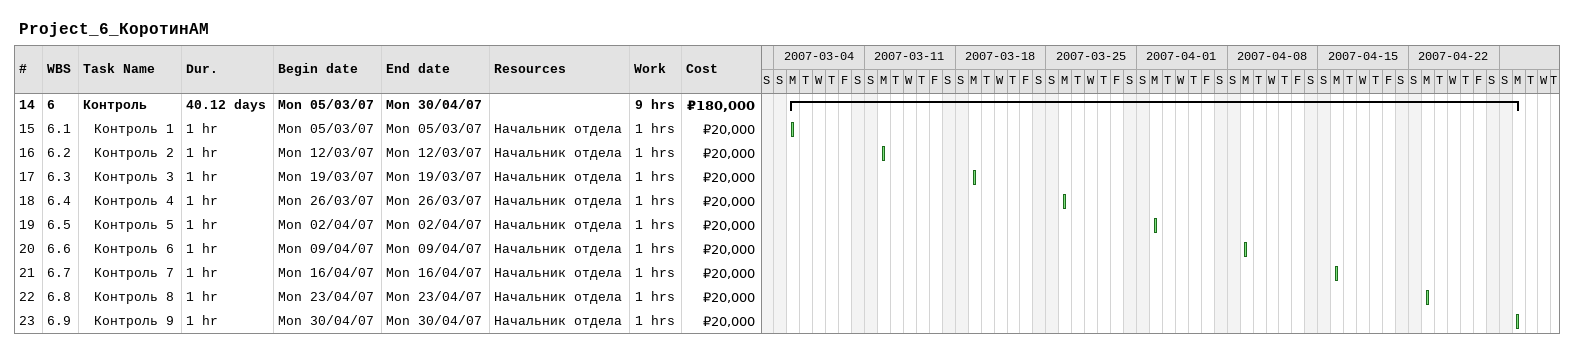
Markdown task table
Project_6_КоротинАМ

| ID | WBS | Task | Duration | Start | Finish | Resources | Work (h) | Cost (₽) |
|---|---|---|---|---|---|---|---|---|
| 14 | 6 | **Контроль** | 40.12d | 2007-03-05 | 2007-04-30 |  | 9 | 180000 |
| 15 | 6.1 | Контроль 1 | 1h | 2007-03-05 | 2007-03-05 | Начальник отдела | 1 | 20000 |
| 16 | 6.2 | Контроль 2 | 1h | 2007-03-12 | 2007-03-12 | Начальник отдела | 1 | 20000 |
| 17 | 6.3 | Контроль 3 | 1h | 2007-03-19 | 2007-03-19 | Начальник отдела | 1 | 20000 |
| 18 | 6.4 | Контроль 4 | 1h | 2007-03-26 | 2007-03-26 | Начальник отдела | 1 | 20000 |
| 19 | 6.5 | Контроль 5 | 1h | 2007-04-02 | 2007-04-02 | Начальник отдела | 1 | 20000 |
| 20 | 6.6 | Контроль 6 | 1h | 2007-04-09 | 2007-04-09 | Начальник отдела | 1 | 20000 |
| 21 | 6.7 | Контроль 7 | 1h | 2007-04-16 | 2007-04-16 | Начальник отдела | 1 | 20000 |
| 22 | 6.8 | Контроль 8 | 1h | 2007-04-23 | 2007-04-23 | Начальник отдела | 1 | 20000 |
| 23 | 6.9 | Контроль 9 | 1h | 2007-04-30 | 2007-04-30 | Начальник отдела | 1 | 20000 |
